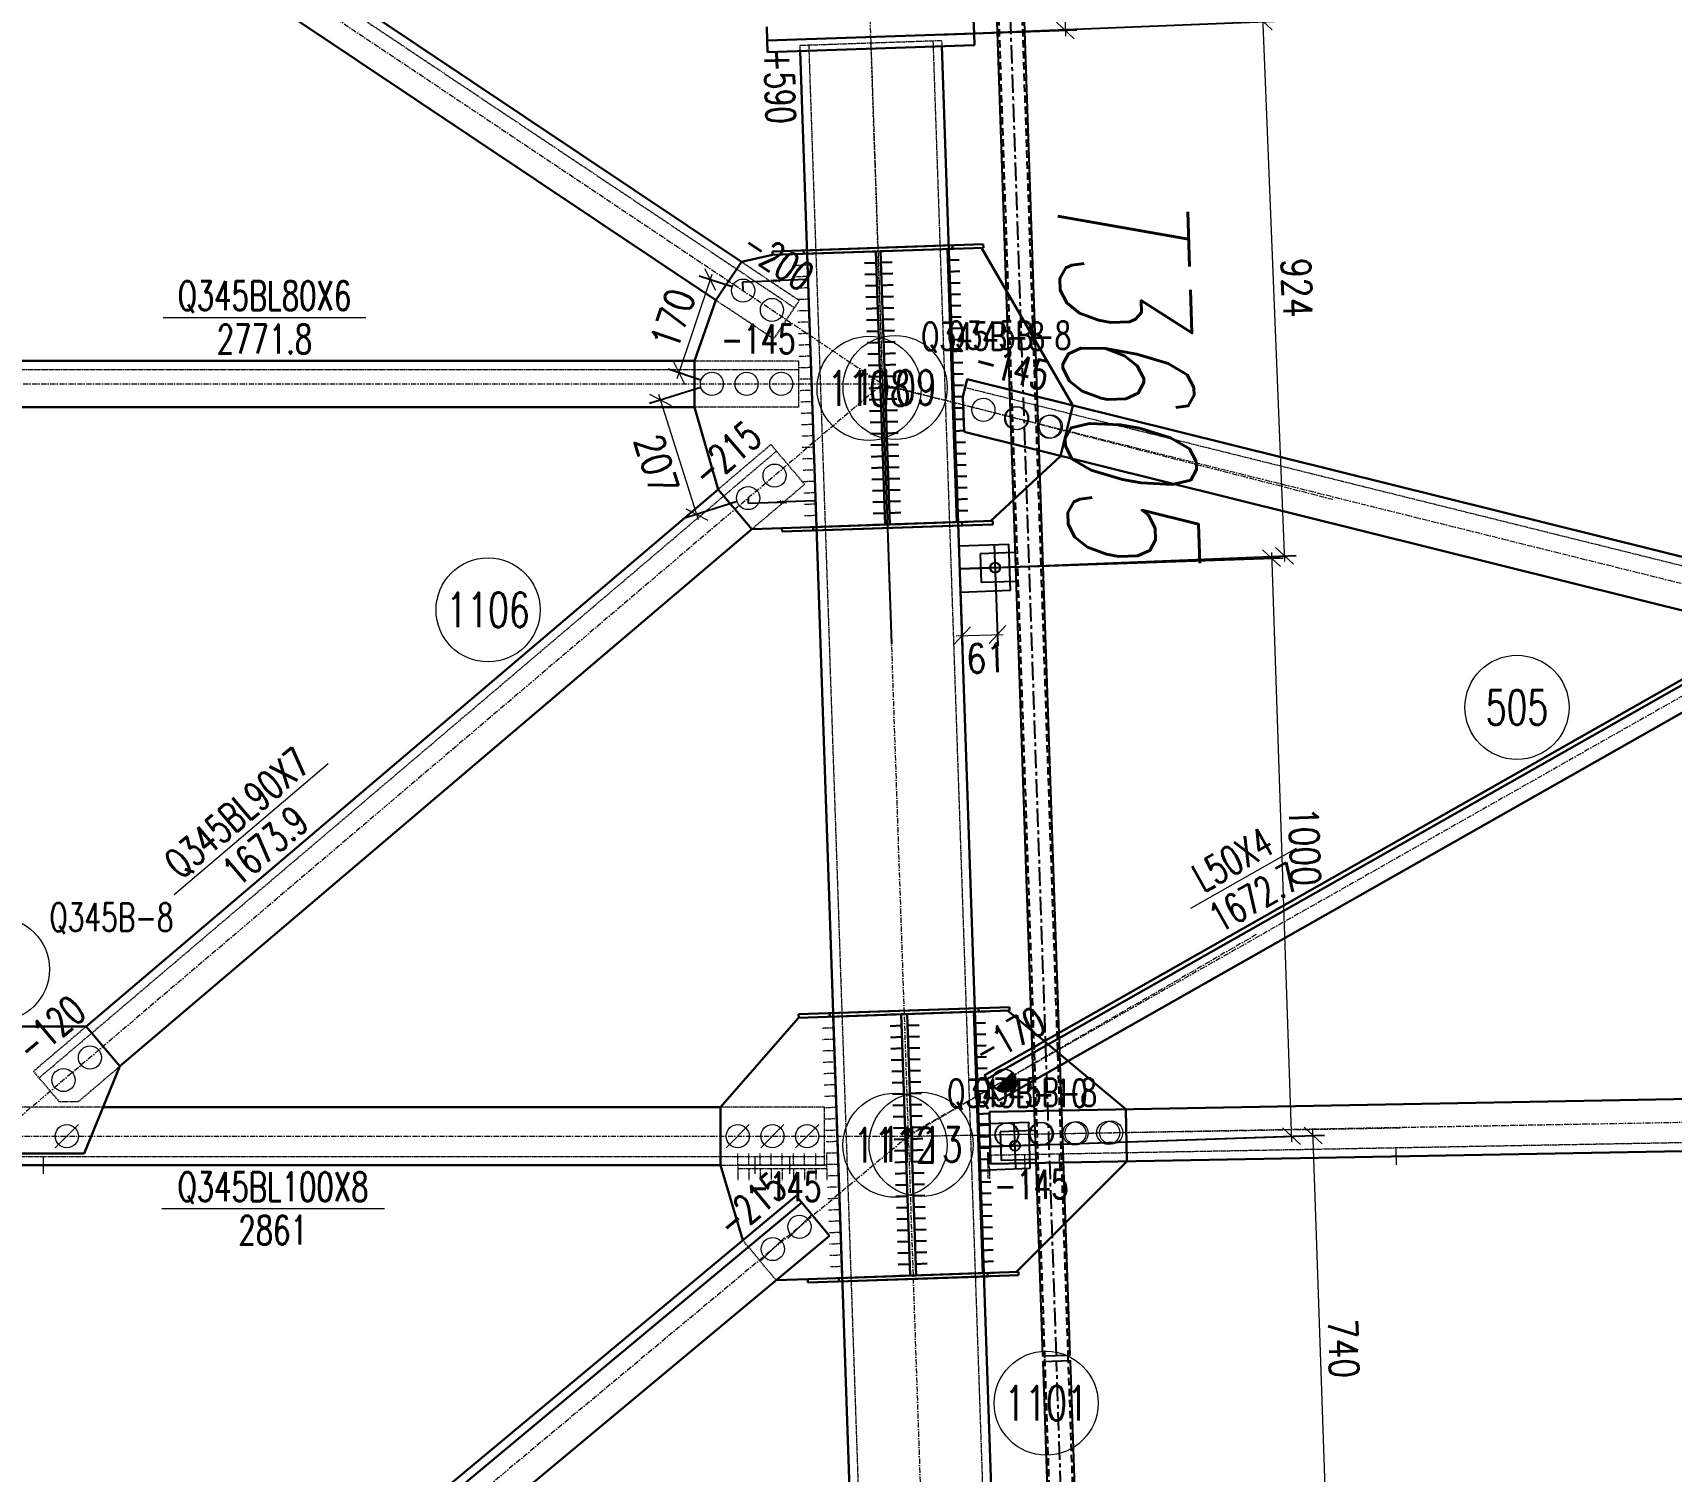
# Model space of a CAD drawing. Extents: x 4047 to 43290, y -150151 to -101862.
# Drawn here: x 15490 to 18324, y -132520 to -130033 of the extents above; entities that cross this region are included whole.
import ezdxf
from ezdxf.enums import TextEntityAlignment as Align

# ---------------------------------------------------------------- set-up
doc = ezdxf.new("R2010")
doc.units = 0
doc.header["$MEASUREMENT"] = 0
for name, pattern in [('CENTER', [50.8, 31.75, -6.35, 6.35, -6.35]), ('Dash', [2.75, 2, -0.75]), ('DashDot', [15.6, 9, -3, 0.6, -3]), ('DASHED', [19.05, 12.7, -6.35])]:
    doc.linetypes.add(name, pattern=pattern)
doc.layers.get('0').update_dxf_attribs({"linetype": 'CONTINUOUS', "lineweight": 25})
doc.layers.get('Defpoints').update_dxf_attribs({"linetype": 'CONTINUOUS'})
doc.styles.add('DimFont', font='simplex.shx', dxfattribs={"width": 0.8, "bigfont": 'gbhzfs.shx'})
doc.styles.add('HZ', font='txt.shx', dxfattribs={"width": 0.7, "oblique": 12, "bigfont": 'hztxt.shx'})
doc.styles.get("Standard").update_dxf_attribs({"font": 'simplex.shx', "width": 0.7, "height": 3, "bigfont": 'gbhzfs.shx'})
doc.dimstyles.new('DHDxfDimStyleOpen30', dxfattribs={"dimtxt": 2.5, "dimasz": 2.5, "dimexe": 1.25, "dimexo": 0.625, "dimtad": 2, "dimtxsty": 'DimFont', "dimblk": 'OPEN30', "dimblk1": 'OPEN30', "dimblk2": 'OPEN30', "dimcen": 2.5, "dimadec": 0, "dimazin": 0, "dimtfac": 1, "dimtmove": 0, "dimatfit": 3, "dimldrblk": 'OPEN30', "dimfxl": 0, "dimarcsym": 0})
doc.dimstyles.new('ISO-25$0', dxfattribs={"dimtxt": 2, "dimasz": 1.5, "dimexe": 1.25, "dimexo": 0.625, "dimtad": 1, "dimdsep": 46, "dimtxsty": 'Standard', "dimcen": 2.5, "dimclrd": 150, "dimclre": 2, "dimclrt": 6, "dimadec": 0, "dimazin": 0, "dimtfac": 1, "dimtmove": 0, "dimatfit": 0, "dimfxl": 0, "dimarcsym": 0})

# ---------------------------------------------------------------- blocks, each defined once
blk = doc.blocks.new('M16X40S')
at = {"color": 3, "linetype": 'Continuous', "lineweight": 13}
blk.add_line((-0.707, -0.707), (0.707, 0.707), dxfattribs=at)
blk.add_circle((0, 0), 1, dxfattribs=at)
for radius in [0.9, 0.8, 0.7, 0.6, 0.5, 0.4, 0.3, 0.2, 0.1]:
    blk.add_arc((0, 0), radius, 225, 45, dxfattribs=at)
blk = doc.blocks.new('M20X45S')
at = {"color": 3, "linetype": 'Continuous', "lineweight": 13}
blk.add_circle((0, 0), 1, dxfattribs=at)
blk = doc.blocks.new('M20X55S')
at = {"color": 3, "linetype": 'Continuous', "lineweight": 13}
blk.add_line((-1, -1), (1, 1), dxfattribs=at)
blk.add_circle((0, 0), 1, dxfattribs=at)
blk = doc.blocks.new('T3605 [365-1875-1000-365]')
at = {"color": 1, "linetype": 'DASHED'}
for p, q in [((0, 0), (0, -3615)), ((41, -3615), (41, 0))]:
    blk.add_line(p, q, dxfattribs=at)
at = {"color": 1, "linetype": 'CENTER'}
for p, q in [((20.5, -3610), (20.5, -5)), ((20.5, -370), (-38.5, -370)), ((20.5, -2245), (-38.5, -2245)), ((20.5, -3245), (-38.5, -3245))]:
    blk.add_line(p, q, dxfattribs=at)
at = {"color": 1}
for p, q in [((-3.5, -345), (-63.5, -345)), ((-63.5, -345), (-63.5, -395)), ((-3.5, -395), (-63.5, -395)), ((-3.5, -2220), (-63.5, -2220)), ((-63.5, -2220), (-63.5, -2270)), ((-3.5, -2270), (-63.5, -2270)), ((-3.5, -3220), (-63.5, -3220)), ((-63.5, -3220), (-63.5, -3270)), ((-3.5, -3270), (-63.5, -3270))]:
    blk.add_line(p, q, dxfattribs=at)
blk.add_lwpolyline([(44.5, -3610), (44.5, -5), (-3.5, -5), (-3.5, -3610)], close=True, dxfattribs=at)
for centre in [(-38.5, -370), (-38.5, -2245), (-38.5, -3245)]:
    blk.add_circle(centre, 8.75, dxfattribs=at)
at = {"color": 1, "style": 'HZ', "oblique": 12, "width": 0.7}
blk.add_text('T3605', height=225, rotation=270, dxfattribs=at).set_placement((90.3, -1587.1))
blk = doc.blocks.new('T3980 [365-1625-1625-365]')
at = {"color": 6, "linetype": 'DASHED'}
for p, q in [((0, 0), (0, -3990)), ((41, -3990), (41, 0))]:
    blk.add_line(p, q, dxfattribs=at)
at = {"color": 1, "linetype": 'CENTER'}
blk.add_line((20.5, -3985), (20.5, -5), dxfattribs=at)
at = {"color": 6}
for p, q in [((-3.5, -345), (-63.5, -345)), ((-63.5, -345), (-63.5, -395)), ((-3.5, -395), (-63.5, -395)), ((-3.5, -1970), (-63.5, -1970)), ((-63.5, -1970), (-63.5, -2020)), ((-3.5, -2020), (-63.5, -2020)), ((-3.5, -3595), (-63.5, -3595)), ((-63.5, -3595), (-63.5, -3645)), ((-3.5, -3645), (-63.5, -3645))]:
    blk.add_line(p, q, dxfattribs=at)
at = {"color": 6, "linetype": 'CENTER'}
for p, q in [((20.5, -370), (-38.5, -370)), ((20.5, -1995), (-38.5, -1995)), ((20.5, -3620), (-38.5, -3620))]:
    blk.add_line(p, q, dxfattribs=at)
at = {"color": 6}
blk.add_lwpolyline([(44.5, -3985), (44.5, -5), (-3.5, -5), (-3.5, -3985)], close=True, dxfattribs=at)
for centre in [(-38.5, -370), (-38.5, -1995), (-38.5, -3620)]:
    blk.add_circle(centre, 8.75, dxfattribs=at)
at = {"color": 6, "style": 'HZ', "oblique": 12, "width": 0.7}
blk.add_text('T3980', height=225, rotation=270, dxfattribs=at).set_placement((90.3, -1587.1))
blk = doc.blocks.new('_OBLIQUE')
at = {"color": 0, "linetype": 'ByBlock', "lineweight": -2}
blk.add_line((-0.5, -0.5), (0.5, 0.5), dxfattribs=at)
blk = doc.blocks.new('*D116')
at = {"color": 0, "linetype": 'Continuous', "lineweight": -2}
for p, q in [((17023.8, -129086.2), (17263.7, -129078)), ((17056.4, -130036.3), (17296.2, -130028.1))]:
    blk.add_line(p, q, dxfattribs=at)
at = {"color": 0, "linetype": 'Continuous', "lineweight": 0}
blk.add_line((17243.3, -129068.7), (17276.6, -130038.8), dxfattribs=at)
at = {"layer": 'Defpoints', "color": 0, "linetype": 'Continuous'}
for p in [(17003.8, -129086.9), (17036.4, -130037), (17276.3, -130028.8)]:
    blk.add_point(p, dxfattribs=at)
at = {"color": 0, "linetype": 'Continuous', "lineweight": 0, "xscale": 30, "yscale": 30, "zscale": 30}
for p, rotation in [((17243.7, -129078.7), 91.96410551816655), ((17276.3, -130028.8), 271.9641055181665)]:
    blk.add_blockref('_OBLIQUE', p, dxfattribs=dict(at, rotation=rotation))
at = {"color": 6, "linetype": 'Continuous', "insert": (17299.9, -129552.4), "char_height": 50, "attachment_point": 5, "rotation": 271.9641, "style": 'DimFont'}
blk.add_mtext('951', dxfattribs=at)
blk = doc.blocks.new('_OPEN30')
at = {"color": 0, "linetype": 'ByBlock', "lineweight": -2}
for p, q in [((-1, 0.268), (0, 0)), ((0, 0), (-1, -0.268)), ((0, 0), (-1, 0))]:
    blk.add_line(p, q, dxfattribs=at)
blk = doc.blocks.new('*D121')
at = {"color": 0, "linetype": 'Continuous', "lineweight": -2}
for p, q in [((17094.2, -130979.9), (17098.2, -131095.6)), ((17155.7, -130977.8), (17159.7, -131093.5))]:
    blk.add_line(p, q, dxfattribs=at)
at = {"color": 0, "linetype": 'Continuous', "lineweight": 0}
blk.add_line((17087.5, -131075.9), (17169, -131073.1), dxfattribs=at)
at = {"layer": 'Defpoints', "color": 0, "linetype": 'Continuous'}
for p in [(17093.6, -130959.9), (17155, -130957.8), (17159, -131073.5)]:
    blk.add_point(p, dxfattribs=at)
at = {"color": 0, "linetype": 'Continuous', "lineweight": 0, "xscale": 30, "yscale": 30, "zscale": 30}
for p, rotation in [((17097.5, -131075.6), 181.9641055181768), ((17159, -131073.5), 1.964105518176773)]:
    blk.add_blockref('_OBLIQUE', p, dxfattribs=dict(at, rotation=rotation))
at = {"color": 6, "linetype": 'Continuous', "insert": (17139.4, -131114.2), "char_height": 50, "attachment_point": 5, "rotation": 1.9641, "style": 'DimFont'}
blk.add_mtext('61', dxfattribs=at)
blk = doc.blocks.new('*D123')
at = {"color": 0, "linetype": 'Continuous', "lineweight": -2}
for p, q in [((17076.4, -130035.5), (17638.3, -130012.9)), ((17113.5, -130959.1), (17675.5, -130936.5))]:
    blk.add_line(p, q, dxfattribs=at)
at = {"color": 0, "linetype": 'Continuous', "lineweight": 0}
blk.add_line((17655.9, -130947.3), (17618, -130003.7), dxfattribs=at)
at = {"layer": 'Defpoints', "color": 0, "linetype": 'Continuous'}
for p in [(17618.4, -130013.7), (17056.4, -130036.3), (17093.6, -130959.9)]:
    blk.add_point(p, dxfattribs=at)
at = {"color": 0, "linetype": 'Continuous', "lineweight": 0, "xscale": 30, "yscale": 30, "zscale": 30}
for p, rotation in [((17618.4, -130013.7), 92.30504068520368), ((17655.5, -130937.3), 272.3050406852037)]:
    blk.add_blockref('_OBLIQUE', p, dxfattribs=dict(at, rotation=rotation))
at = {"color": 6, "linetype": 'Continuous', "insert": (17676.9, -130473.9), "char_height": 50, "attachment_point": 5, "rotation": 272.305, "style": 'DimFont'}
blk.add_mtext('924', dxfattribs=at)
blk = doc.blocks.new('*D169')
at = {"color": 2, "linetype": 'Continuous', "lineweight": -2}
for p, q in [((16718.9, -130478.8), (16718.4, -130463.3)), ((16831.8, -130474.9), (16831.3, -130459.4))]:
    blk.add_line(p, q, dxfattribs=at)
at = {"color": 150, "linetype": 'Continuous', "lineweight": -2}
for p, q in [((16718.6, -130463.4), (16768.2, -130461.7)), ((16831.1, -130459.6), (16781.5, -130461.3))]:
    blk.add_line(p, q, dxfattribs=at)
at = {"color": 150, "linetype": 'Continuous'}
for points in [[(16718.6, -130463.4), (16718.6, -130463.5), (16718.4, -130463.5)], [(16831.1, -130459.6), (16831.1, -130459.6), (16831.3, -130459.6)]]:
    blk.add_solid(points, dxfattribs=at)
at = {"layer": 'Defpoints', "color": 0, "linetype": 'Continuous'}
for p in [(16831.3, -130459.6), (16831.8, -130474.9), (16718.9, -130478.8)]:
    blk.add_point(p, dxfattribs=at)
at = {"color": 6, "linetype": 'Continuous', "insert": (16774.8, -130461.5), "char_height": 3, "attachment_point": 5}
blk.add_mtext('\\A1;112.9146', dxfattribs=at)
blk = doc.blocks.new('*D170')
at = {"color": 2, "linetype": 'Continuous', "lineweight": -2}
for p, q in [((16727.6, -130837.5), (16727.9, -130846.6)), ((16844.1, -130833.6), (16844.4, -130842.6))]:
    blk.add_line(p, q, dxfattribs=at)
at = {"color": 150, "linetype": 'Continuous', "lineweight": -2}
for p, q in [((16844.2, -130842.4), (16793, -130844.2)), ((16728.1, -130846.4), (16779.3, -130844.6))]:
    blk.add_line(p, q, dxfattribs=at)
at = {"color": 150, "linetype": 'Continuous'}
for points in [[(16844.2, -130842.4), (16844.2, -130842.4), (16844.4, -130842.4)], [(16728.1, -130846.4), (16728.1, -130846.4), (16727.9, -130846.4)]]:
    blk.add_solid(points, dxfattribs=at)
at = {"layer": 'Defpoints', "color": 0, "linetype": 'Continuous'}
for p in [(16727.6, -130837.5), (16844.1, -130833.5), (16844.4, -130842.4)]:
    blk.add_point(p, dxfattribs=at)
at = {"color": 6, "linetype": 'Continuous', "insert": (16786.2, -130844.4), "char_height": 3, "attachment_point": 5}
blk.add_mtext('\\A1;116.5232', dxfattribs=at)
blk = doc.blocks.new('*D171')
at = {"color": 0, "linetype": 'Continuous', "lineweight": 0}
blk.add_line((16605, -130630.5), (16665.3, -130450.3), dxfattribs=at)
at = {"color": 0, "linetype": 'Continuous', "lineweight": -2}
for p, q in [((16700, -130472.5), (16643.1, -130453.5)), ((16646, -130633.7), (16589.2, -130614.6))]:
    blk.add_line(p, q, dxfattribs=at)
at = {"layer": 'Defpoints', "color": 0, "linetype": 'Continuous'}
for p in [(16662.1, -130459.8), (16718.9, -130478.8), (16665, -130640)]:
    blk.add_point(p, dxfattribs=at)
at = {"color": 0, "linetype": 'Continuous', "lineweight": 0, "xscale": 30, "yscale": 30, "zscale": 30}
for p, rotation in [((16662.1, -130459.8), 71.50378421255833), ((16608.2, -130621), 251.5037842125583)]:
    blk.add_blockref('_OBLIQUE', p, dxfattribs=dict(at, rotation=rotation))
at = {"color": 6, "linetype": 'Continuous', "insert": (16597.2, -130527.7), "char_height": 50, "attachment_point": 5, "rotation": 71.5038, "style": 'DimFont'}
blk.add_mtext('170', dxfattribs=at)
blk = doc.blocks.new('*D172')
at = {"color": 0, "linetype": 'Continuous', "lineweight": -2}
for p, q in [((16646, -130646), (16557.2, -130674.2)), ((16708.6, -130843.6), (16619.8, -130871.7))]:
    blk.add_line(p, q, dxfattribs=at)
at = {"color": 0, "linetype": 'Continuous', "lineweight": 0}
blk.add_line((16641.9, -130875.2), (16573.2, -130658.6), dxfattribs=at)
at = {"layer": 'Defpoints', "color": 0, "linetype": 'Continuous'}
for p in [(16665, -130640), (16576.3, -130668.1), (16727.6, -130837.5)]:
    blk.add_point(p, dxfattribs=at)
at = {"color": 0, "linetype": 'Continuous', "lineweight": 0, "xscale": 30, "yscale": 30, "zscale": 30}
for p, rotation in [((16576.3, -130668.1), 107.5855727093132), ((16638.9, -130865.7), 287.5855727093132)]:
    blk.add_blockref('_OBLIQUE', p, dxfattribs=dict(at, rotation=rotation))
at = {"color": 6, "linetype": 'Continuous', "insert": (16569.4, -130779), "char_height": 50, "attachment_point": 5, "rotation": 287.5856, "style": 'DimFont'}
blk.add_mtext('207', dxfattribs=at)
blk = doc.blocks.new('*D226')
at = {"color": 0, "linetype": 'Continuous', "lineweight": -2}
for p, q in [((17113.5, -130959.2), (17653, -130940.7)), ((17147.8, -131958.6), (17687.3, -131940.1))]:
    blk.add_line(p, q, dxfattribs=at)
at = {"color": 0, "linetype": 'Continuous', "lineweight": 0}
blk.add_line((17632.7, -130931.4), (17667.6, -131950.8), dxfattribs=at)
at = {"layer": 'Defpoints', "color": 0, "linetype": 'Continuous'}
for p in [(17093.6, -130959.9), (17667.3, -131940.8), (17127.8, -131959.3)]:
    blk.add_point(p, dxfattribs=at)
at = {"color": 0, "linetype": 'Continuous', "lineweight": 0, "xscale": 30, "yscale": 30, "zscale": 30}
for p, rotation in [((17633, -130941.4), 91.96410551818043), ((17667.3, -131940.8), 271.9641055181804)]:
    blk.add_blockref('_OBLIQUE', p, dxfattribs=dict(at, rotation=rotation))
at = {"color": 6, "linetype": 'Continuous', "insert": (17690.1, -131439.7), "char_height": 50, "attachment_point": 5, "rotation": 271.9641, "style": 'DimFont'}
blk.add_mtext('1000', dxfattribs=at)
blk = doc.blocks.new('*D230')
at = {"color": 0, "linetype": 'Continuous', "lineweight": -2}
for p, q in [((17147.9, -131958.6), (17724.7, -131938.8)), ((17173.3, -132698.2), (17750, -132678.4))]:
    blk.add_line(p, q, dxfattribs=at)
at = {"color": 0, "linetype": 'Continuous', "lineweight": 0}
blk.add_line((17730.4, -132689.1), (17704.3, -131929.5), dxfattribs=at)
at = {"layer": 'Defpoints', "color": 0, "linetype": 'Continuous'}
for p in [(17704.7, -131939.5), (17128, -131959.3), (17153.3, -132698.9)]:
    blk.add_point(p, dxfattribs=at)
at = {"color": 0, "linetype": 'Continuous', "lineweight": 0, "xscale": 30, "yscale": 30, "zscale": 30}
for p, rotation in [((17704.7, -131939.5), 91.9641055181807), ((17730, -132679.1), 271.9641055181807)]:
    blk.add_blockref('_OBLIQUE', p, dxfattribs=dict(at, rotation=rotation))
at = {"color": 6, "linetype": 'Continuous', "insert": (17757.3, -132307.9), "char_height": 50, "attachment_point": 5, "rotation": 271.9641, "style": 'DimFont'}
blk.add_mtext('740', dxfattribs=at)

msp = doc.modelspace()

# ---------------------------------------------------------------- linework, layer by layer
at = {"color": 2, "linetype": 'DashDot', "lineweight": 15}
for p, q in [((16696.16711, -122946.17005), (16960.01586, -130640.00207)), ((13966.87861, -128638.82499), (16960.01586, -130640.00207)), ((16939.79456, -130050.3487), (17203.64331, -137744.18072)), ((13898.25116, -130640.00207), (16960.01586, -130640.00207)), ((16960.05555, -130639.99872), (15429.1321, -131940.76644)), ((16955.01081, -130640.32231), (21835.71852, -131852.86566)), ((16959.51115, -130640.14176), (17739.38969, -130839.6774)), ((18629.75763, -131017.37542), (17000.70901, -131941.06001)), ((17606.38394, -131592.18866), (17004.96567, -131940.50039)), ((17000.67253, -131941.05082), (22065.67971, -131848.67139)), ((17004.62421, -131940.76675), (13760.99666, -134642.3559)), ((13853.64331, -131940.76718), (17004.6237, -131940.76718)), ((17004.1534, -131940.79047), (17859.02972, -131926.24833))]:
    msp.add_line(p, q, dxfattribs=at)
at = {"color": 1, "linetype": 'Dash', "lineweight": 20}
for p, q in [((14113.7837, -128706.9711), (16807.64857, -130508.05812)), ((16817.36653, -130054.54719), (17062.22259, -130046.15021)), ((17047.2314, -130046.66431), (17290.00202, -137125.85765)), ((17062.22259, -130046.15021), (17062.56532, -130056.14433)), ((16817.70926, -130064.54132), (16817.36653, -130054.54719)), ((16832.35771, -130054.03309), (17075.12833, -137133.22643)), ((16769.89031, -130417.0456), (16829.72751, -130414.99357)), ((16829.72751, -130414.99357), (16809.73926, -130415.67904)), ((17072.64783, -130406.66297), (17131.24933, -130404.65332)), ((16716.22819, -130428.89174), (16815.98565, -130495.58843)), ((16830.40248, -130434.6756), (16810.41423, -130435.36106)), ((16831.07744, -130454.35762), (16811.08919, -130455.04309)), ((16831.75241, -130474.03965), (16811.76416, -130474.72511)), ((16771.52119, -130562.09341), (16671.76373, -130495.39672)), ((16815.98565, -130495.58843), (16771.52119, -130562.09341)), ((16832.42738, -130493.72167), (16812.43913, -130494.40714)), ((16833.10234, -130513.4037), (16813.11409, -130514.08917)), ((16833.77731, -130533.08572), (16813.78906, -130533.77119)), ((16834.45228, -130552.76775), (16814.46403, -130553.45322)), ((16835.12724, -130572.44977), (16815.13899, -130573.13524)), ((14043.25116, -130615.00207), (16815.01586, -130615.00207)), ((16635.01586, -130600.00207), (16815.01586, -130600.00207)), ((16815.01586, -130600.00207), (16815.01586, -130680.00207)), ((16835.80221, -130592.1318), (16815.81396, -130592.81727)), ((16836.47717, -130611.81383), (16816.48892, -130612.49929)), ((16837.15214, -130631.49585), (16817.16389, -130632.18132)), ((16837.82711, -130651.17788), (16817.83886, -130651.86334)), ((16838.50207, -130670.8599), (16818.51382, -130671.54537)), ((17102.9663, -130646.16783), (21590.62209, -131761.06294)), ((16815.01586, -130680.00207), (16635.01586, -130680.00207)), ((16839.17704, -130690.54193), (16819.18879, -130691.2274)), ((16839.85201, -130710.22395), (16819.86376, -130710.90942)), ((16840.52697, -130729.90598), (16820.53872, -130730.59145)), ((16776.78627, -130756.34904), (15501.15505, -131840.20462)), ((16767.07376, -130744.91806), (16675.62525, -130822.6184)), ((16825.3488, -130813.50392), (16767.07376, -130744.91806)), ((16841.20194, -130749.588), (16821.21369, -130750.27347)), ((16841.87691, -130769.27003), (16821.88866, -130769.9555)), ((16733.90065, -130891.20395), (16825.3488, -130813.50392)), ((16842.55187, -130788.95206), (16822.56362, -130789.63752)), ((16843.22684, -130808.63408), (16823.23859, -130809.31955)), ((16843.9018, -130828.31611), (16823.91355, -130829.00157)), ((16844.57677, -130847.99813), (16824.58852, -130848.6836)), ((16845.25174, -130867.68016), (16825.26349, -130868.36563)), ((16845.9267, -130887.36218), (16786.0895, -130889.41421)), ((16845.9267, -130887.36218), (16825.93845, -130888.04765)), ((17147.44852, -130877.02193), (17088.84703, -130879.03159)), ((16815.12303, -131736.03225), (16874.96024, -131733.98022)), ((16874.96024, -131733.98022), (16854.97199, -131734.66569)), ((17117.87953, -131725.64965), (17176.48043, -131723.64002)), ((15582.88929, -131751.0748), (15491.44254, -131828.77364)), ((16875.63393, -131753.62519), (16855.64568, -131754.31066)), ((16876.30763, -131773.27017), (16856.31938, -131773.95563)), ((16876.98132, -131792.91514), (16856.99307, -131793.60061)), ((15491.44254, -131828.77364), (15535.47257, -131880.59407)), ((15569.5313, -131880.52453), (15641.16399, -131819.66095)), ((16877.65502, -131812.56012), (16857.66677, -131813.24558)), ((16878.32871, -131832.20509), (16858.34046, -131832.89056)), ((16879.00241, -131851.85006), (16859.01416, -131852.53553)), ((15611.97423, -131890.76718), (15246.29278, -131890.76718)), ((15535.47257, -131880.59407), (15569.5313, -131880.52453)), ((16859.6237, -131890.76718), (16679.6237, -131890.76718)), ((16859.6237, -131990.76718), (16859.6237, -131890.76718)), ((16879.67611, -131871.49504), (16859.68786, -131872.18051)), ((16880.3498, -131891.14001), (16860.36155, -131891.82548)), ((17146.28667, -131973.40082), (22036.32295, -131884.21264)), ((16881.0235, -131910.78499), (16861.03525, -131911.47046)), ((16881.69719, -131930.42996), (16861.70894, -131931.11543)), ((13998.64331, -131975.76718), (16859.6237, -131975.76718)), ((16709.6237, -131990.76718), (16709.6237, -131970.77894)), ((16728.90785, -131990.76718), (16728.90785, -131970.77894)), ((16748.19199, -131990.76718), (16748.19199, -131970.77894)), ((16767.47614, -131990.76718), (16767.47614, -131970.77894)), ((16786.76028, -131990.76718), (16786.76028, -131970.77894)), ((16806.04443, -131990.76718), (16806.04443, -131970.77894)), ((16825.32857, -131990.76718), (16825.32857, -131970.77894)), ((16844.61272, -131990.76718), (16844.61272, -131970.77894)), ((16882.37089, -131950.07494), (16862.38264, -131950.7604)), ((16883.04458, -131969.71991), (16863.05633, -131970.40538)), ((16863.89686, -131990.76718), (16863.89686, -131970.77894)), ((17142.2365, -131988.22054), (17142.04536, -131968.23322)), ((17144.74544, -131988.41029), (17144.55429, -131968.42297)), ((16679.6237, -131990.76718), (16859.6237, -131990.76718)), ((16709.6237, -131990.76718), (16709.6237, -131996.76365)), ((16863.89686, -131990.76718), (16709.6237, -131990.76718)), ((16709.6237, -131996.76365), (16709.6237, -132016.75188)), ((16709.6237, -131996.76365), (16863.89686, -131996.76365)), ((16728.90785, -131996.76365), (16728.90785, -132016.75188)), ((16748.19199, -131996.76365), (16748.19199, -132016.75188)), ((16767.47614, -131996.76365), (16767.47614, -132016.75188)), ((16786.76028, -131996.76365), (16786.76028, -132016.75188)), ((16806.04443, -131996.76365), (16806.04443, -132016.75188)), ((16825.32857, -131996.76365), (16825.32857, -132016.75188)), ((16844.61272, -131996.76365), (16844.61272, -132016.75188)), ((16883.71828, -131989.36489), (16863.73003, -131990.05035)), ((16863.89686, -131996.76365), (16863.89686, -131990.76718)), ((16863.89686, -131996.76365), (16863.89686, -132016.75188)), ((17142.2365, -131988.22054), (17142.29384, -131994.21673)), ((17144.74544, -131988.41029), (17142.2365, -131988.22054)), ((17142.29384, -131994.21673), (17142.48499, -132014.20405)), ((17142.29384, -131994.21673), (17144.80278, -131994.40648)), ((17144.80278, -131994.40648), (17144.74544, -131988.41029)), ((17144.80278, -131994.40648), (17144.99392, -132014.3938)), ((16884.39198, -132009.00986), (16864.40373, -132009.69533)), ((16885.06567, -132028.65483), (16865.07742, -132029.3403)), ((16885.73937, -132048.29981), (16865.75112, -132048.98528)), ((16886.41306, -132067.94478), (16866.42481, -132068.63025)), ((16887.08676, -132087.58976), (16867.09851, -132088.27523)), ((16887.76045, -132107.23473), (16867.7722, -132107.9202)), ((16776.0129, -132189.73926), (16718.41435, -132120.58432)), ((16888.43415, -132126.87971), (16868.4459, -132127.56517)), ((16889.10785, -132146.52468), (16869.1196, -132147.21015)), ((16889.78154, -132166.16965), (16869.79329, -132166.85512)), ((17191.97543, -132175.47443), (17133.37453, -132177.48407)), ((16890.45524, -132185.81463), (16830.61803, -132187.86666)), ((16890.45524, -132185.81463), (16870.46699, -132186.5001))]:
    msp.add_line(p, q, dxfattribs=at)
at = {"color": 7, "linetype": 'Continuous', "lineweight": 30}
for p, q in [((16948.30188, -130410.92723), (16928.31364, -130411.6127)), ((16956.29717, -130410.65305), (16976.28541, -130409.96758)), ((17072.64783, -130406.66297), (17092.18167, -130405.99309)), ((16948.97684, -130430.60926), (16928.98861, -130431.29473)), ((16956.97214, -130430.33507), (16976.96037, -130429.64961)), ((17073.3228, -130426.345), (17092.85663, -130425.67511)), ((17073.99777, -130446.02702), (17093.5316, -130445.35714)), ((16949.65181, -130450.29129), (16929.66357, -130450.97675)), ((16950.32677, -130469.97331), (16930.33854, -130470.65878)), ((16957.6471, -130450.0171), (16977.63534, -130449.33163)), ((16958.32207, -130469.69912), (16978.3103, -130469.01366)), ((17074.67273, -130465.70905), (17094.20657, -130465.03916)), ((16951.00174, -130489.65534), (16931.0135, -130490.3408)), ((16958.99704, -130489.38115), (16978.98527, -130488.69568)), ((17075.3477, -130485.39107), (17094.88153, -130484.72119)), ((16951.67671, -130509.33736), (16931.68847, -130510.02283)), ((16952.35167, -130529.01939), (16932.36344, -130529.70486)), ((16959.672, -130509.06318), (16979.66024, -130508.37771)), ((16960.34697, -130528.7452), (16980.3352, -130528.05973)), ((17076.02267, -130505.0731), (17095.5565, -130504.40322)), ((17076.69763, -130524.75512), (17096.23146, -130524.08524)), ((16953.02664, -130548.70141), (16933.0384, -130549.38688)), ((16961.02193, -130548.42723), (16981.01017, -130547.74176)), ((17077.3726, -130544.43715), (17096.90643, -130543.76727)), ((16953.70161, -130568.38344), (16933.71337, -130569.06891)), ((16954.37657, -130588.06547), (16934.38834, -130588.75093)), ((16961.6969, -130568.10925), (16981.68514, -130567.42379)), ((16962.37187, -130587.79128), (16982.3601, -130587.10581)), ((17078.04757, -130564.11918), (17097.5814, -130563.44929)), ((17078.72253, -130583.8012), (17098.25636, -130583.13132)), ((16955.05154, -130607.74749), (16935.0633, -130608.43296)), ((16963.04683, -130607.4733), (16983.03507, -130606.78784)), ((17079.3975, -130603.48323), (17098.93133, -130602.81334)), ((16955.72651, -130627.42952), (16935.73827, -130628.11498)), ((16963.7218, -130627.15533), (16983.71004, -130626.46986)), ((17080.07246, -130623.16525), (17099.6063, -130622.49537)), ((17080.74743, -130642.84728), (17100.28126, -130642.17739)), ((16956.40147, -130647.11154), (16936.41324, -130647.79701)), ((16957.07644, -130666.79357), (16937.0882, -130667.47903)), ((16964.39677, -130646.83735), (16984.385, -130646.15189)), ((16965.07173, -130666.51938), (16985.05997, -130665.83391)), ((17081.4224, -130662.5293), (17100.95623, -130661.85942)), ((16957.7514, -130686.47559), (16937.76317, -130687.16106)), ((16965.7467, -130686.20141), (16985.73493, -130685.51594)), ((17082.09736, -130682.21133), (17101.6312, -130681.54145)), ((17082.77233, -130701.89336), (17102.30616, -130701.22347)), ((16958.42637, -130706.15762), (16938.43813, -130706.84309)), ((16959.10134, -130725.83964), (16939.1131, -130726.52511)), ((16966.42167, -130705.88343), (16986.4099, -130705.19796)), ((16967.09663, -130725.56546), (16987.08487, -130724.87999)), ((17083.4473, -130721.57538), (17102.98113, -130720.9055)), ((16959.7763, -130745.52167), (16939.78807, -130746.20714)), ((16967.7716, -130745.24748), (16987.75983, -130744.56202)), ((17084.12226, -130741.25741), (17103.65609, -130740.58752)), ((16960.45127, -130765.2037), (16940.46303, -130765.88916)), ((16961.12624, -130784.88572), (16941.138, -130785.57119)), ((16968.44656, -130764.92951), (16988.4348, -130764.24404)), ((16969.12153, -130784.61153), (16989.10977, -130783.92607)), ((17084.79723, -130760.93943), (17104.33106, -130760.26955)), ((17085.4722, -130780.62146), (17105.00603, -130779.95157)), ((16961.8012, -130804.56775), (16941.81297, -130805.25321)), ((16969.7965, -130804.29356), (16989.78473, -130803.60809)), ((17086.14716, -130800.30348), (17105.68099, -130799.6336)), ((16962.47617, -130824.24977), (16942.48793, -130824.93524)), ((16963.15114, -130843.9318), (16943.1629, -130844.61726)), ((16970.47146, -130823.97558), (16990.4597, -130823.29012)), ((16971.14643, -130843.65761), (16991.13467, -130842.97214)), ((17086.82213, -130819.98551), (17106.35596, -130819.31562)), ((17087.49709, -130839.66753), (17107.03093, -130838.99765)), ((16963.8261, -130863.61382), (16943.83787, -130864.29929)), ((16971.8214, -130863.33964), (16991.80963, -130862.65417)), ((17088.17206, -130859.34956), (17107.70589, -130858.67968)), ((16964.50107, -130883.29585), (16944.51283, -130883.98132)), ((16972.49636, -130883.02166), (16992.4846, -130882.33619)), ((17088.84703, -130879.03159), (17108.38086, -130878.3617)), ((18595.27585, -131017.38429), (17140.20614, -131842.42134)), ((16992.53519, -131729.94816), (16972.54695, -131730.63362)), ((16993.20888, -131749.59313), (16973.22065, -131750.2786)), ((17002.52931, -131729.60542), (17022.51754, -131728.91996)), ((17003.203, -131749.2504), (17023.19124, -131748.56493)), ((17117.87953, -131725.64965), (17137.41316, -131724.97978)), ((17118.55322, -131745.29463), (17138.08686, -131744.62475)), ((16993.88258, -131769.2381), (16973.89434, -131769.92357)), ((17003.8767, -131768.89537), (17023.86493, -131768.2099)), ((17119.22692, -131764.9396), (17138.76055, -131764.26973)), ((16994.55628, -131788.88308), (16974.56804, -131789.56855)), ((17004.55039, -131788.54035), (17024.53863, -131787.85488)), ((17005.22409, -131808.18532), (17025.21232, -131807.49985)), ((17119.90061, -131784.58458), (17139.43425, -131783.9147)), ((17120.57431, -131804.22955), (17140.10794, -131803.55967)), ((16995.22997, -131808.52805), (16975.24173, -131809.21352)), ((16995.90367, -131828.17303), (16975.91543, -131828.8585)), ((17005.89778, -131827.83029), (17025.88602, -131827.14483)), ((17121.24801, -131823.87453), (17140.78164, -131823.20465)), ((16996.57736, -131847.818), (16976.58913, -131848.50347)), ((17006.57148, -131847.47527), (17026.55972, -131846.7898)), ((17121.9217, -131843.5195), (17141.45534, -131842.84962)), ((17122.5954, -131863.16448), (17142.12903, -131862.4946)), ((16997.25106, -131867.46298), (16977.26282, -131868.14844)), ((16997.92475, -131887.10795), (16977.93652, -131887.79342)), ((17007.24518, -131867.12024), (17027.23341, -131866.43478)), ((17007.91887, -131886.76522), (17027.90711, -131886.07975)), ((17123.26909, -131882.80945), (17142.80273, -131882.13957)), ((16998.59845, -131906.75293), (16978.61021, -131907.43839)), ((17008.59257, -131906.41019), (17028.5808, -131905.72472)), ((17123.94279, -131902.45442), (17143.47642, -131901.78455)), ((16999.27215, -131926.3979), (16979.28391, -131927.08337)), ((16999.94584, -131946.04287), (16979.95761, -131946.72834)), ((17009.26626, -131926.05517), (17029.2545, -131925.3697)), ((17009.93996, -131945.70014), (17029.9282, -131945.01467)), ((17124.61649, -131922.0994), (17144.15012, -131921.42952)), ((17125.29018, -131941.74437), (17144.82381, -131941.0745)), ((17000.61954, -131965.68785), (16980.6313, -131966.37332)), ((17010.61365, -131965.34512), (17030.60189, -131964.65965)), ((17125.96388, -131961.38935), (17145.49751, -131960.71947)), ((17001.29323, -131985.33282), (16981.305, -131986.01829)), ((17001.96693, -132004.9778), (16981.97869, -132005.66327)), ((17011.28735, -131984.99009), (17031.27559, -131984.30462)), ((17011.96105, -132004.63506), (17031.94928, -132003.9496)), ((17126.63757, -131981.03432), (17146.17121, -131980.36444)), ((17127.31127, -132000.6793), (17146.8449, -132000.00942)), ((17002.64062, -132024.62277), (16982.65239, -132025.30824)), ((17012.63474, -132024.28004), (17032.62298, -132023.59457)), ((17127.98496, -132020.32427), (17147.5186, -132019.65439)), ((16820.22121, -132055.31165), (13914.68451, -134475.30787)), ((17003.31432, -132044.26775), (16983.32608, -132044.95321)), ((17013.30844, -132043.92501), (17033.29667, -132043.23955)), ((17128.65866, -132039.96925), (17148.19229, -132039.29937)), ((17129.33236, -132059.61422), (17148.86599, -132058.94434)), ((17003.98802, -132063.91272), (16983.99978, -132064.59819)), ((17004.66171, -132083.5577), (16984.67348, -132084.24316)), ((17013.98213, -132063.56999), (17033.97037, -132062.88452)), ((17014.65583, -132083.21496), (17034.64407, -132082.52949)), ((17130.00605, -132079.25919), (17149.53968, -132078.58932)), ((17005.33541, -132103.20267), (16985.34717, -132103.88814)), ((17015.32953, -132102.85994), (17035.31776, -132102.17447)), ((17130.67975, -132098.90417), (17150.21338, -132098.23429)), ((17131.35344, -132118.54914), (17150.88708, -132117.87927)), ((17006.0091, -132122.84764), (16986.02087, -132123.53311)), ((17006.6828, -132142.49262), (16986.69456, -132143.17809)), ((17016.00322, -132122.50491), (17035.99146, -132121.81944)), ((17016.67692, -132142.14989), (17036.66515, -132141.46442)), ((17132.02714, -132138.19412), (17151.56077, -132137.52424)), ((17007.35649, -132162.13759), (16987.36826, -132162.82306)), ((17017.35061, -132161.79486), (17037.33885, -132161.10939)), ((17132.70083, -132157.83909), (17152.23447, -132157.16921)), ((17008.03019, -132181.78257), (16988.04195, -132182.46804)), ((17018.02431, -132181.43983), (17038.01254, -132180.75437)), ((17133.37453, -132177.48407), (17152.90816, -132176.81419))]:
    msp.add_line(p, q, dxfattribs=at)
at = {"color": 7, "linetype": 'Continuous', "lineweight": 13}
for p, q in [((15716.09429, -130525.00207), (16066.09429, -130525.00207)), ((16001.45203, -131297.02125), (15734.72881, -131523.64588)), ((17675.63003, -131443.41752), (17492.95217, -131546.99744)), ((15713.46357, -132065.76718), (16098.46357, -132065.76718))]:
    msp.add_line(p, q, dxfattribs=at)
at = {"color": 3, "linetype": 'Continuous'}
for p, q in [((16960.05555, -130639.99872), (16975.47858, -131089.73434)), ((17156.3991, -130998.11478), (17153.65723, -130918.16178)), ((17181.38441, -130997.25794), (17178.64254, -130917.30494)), ((17190.66662, -131997.18454), (17187.92475, -131917.23154)), ((17215.65193, -131996.3277), (17212.91006, -131916.37471))]:
    msp.add_line(p, q, dxfattribs=at)
at = {"color": 7, "linetype": 'Continuous', "lineweight": 30}
for points in [[(15501.1011, -129616.47177), (16716.22819, -130428.89174)], [(16671.76373, -130495.39672), (15429.13351, -129664.58847)], [(17118.34666, -130034.21964), (17117.5241, -130010.23374)], [(16759.73443, -130022.50361), (16760.55699, -130046.48951)], [(17118.34666, -130034.21964), (16760.55699, -130046.48951)], [(16760.55699, -130046.48951), (17118.34666, -130034.21964)], [(16760.55699, -130046.48951), (16761.24246, -130066.47776)], [(17119.03213, -130054.20789), (17118.34666, -130034.21964)], [(16761.24246, -130066.47776), (17119.03213, -130054.20789)], [(17059.62304, -137118.74934), (16817.70926, -130064.54132)], [(17062.56532, -130056.14433), (17304.4791, -137110.35236)], [(16716.22819, -130428.89174), (16769.76276, -130417.04997)], [(16769.68467, -130411.04912), (17080.92107, -130400.37573)], [(16769.89031, -130417.0456), (16769.68467, -130411.04912)], [(16769.76276, -130417.04997), (16769.89031, -130417.0456)], [(17081.12671, -130406.3722), (16769.89031, -130417.0456)], [(17134.26964, -130398.54621), (16823.52155, -130409.20287)], [(16823.52155, -130409.20287), (16823.72719, -130415.19934)], [(16823.72719, -130415.19934), (17134.47528, -130404.54269)], [(16829.72751, -130414.99357), (16845.9267, -130887.36218)], [(16956.29717, -130410.65305), (16948.30188, -130410.92723)], [(16948.30188, -130410.92723), (16964.50107, -130883.29585)], [(16972.49636, -130883.02166), (16956.29717, -130410.65305)], [(17088.84703, -130879.03159), (17072.64783, -130406.66297)], [(17080.92107, -130400.37573), (17081.12671, -130406.3722)], [(17131.24933, -130404.65332), (17289.19043, -130677.61274)], [(17134.47528, -130404.54269), (17134.26964, -130398.54621)], [(16671.76373, -130495.39672), (16716.22819, -130428.89174)], [(16635.01586, -130600.00207), (16671.76373, -130495.39672)], [(14223.25116, -130600.00207), (16635.01586, -130600.00207)], [(16635.01586, -130680.00207), (16635.01586, -130600.00207)], [(17098.86749, -130662.66631), (17106.58291, -130631.61035)], [(17106.58291, -130631.61035), (21400.13904, -131698.28413)], [(17101.38177, -130723.05404), (17098.86749, -130662.66631)], [(16635.01586, -130680.00207), (14223.25116, -130680.00207)], [(16675.62543, -130822.61903), (16635.01586, -130680.00207)], [(17289.19043, -130677.61274), (17267.98032, -130764.92017)], [(18489.80787, -131067.98902), (17101.38177, -130723.05404)], [(17267.98032, -130764.92017), (17147.44852, -130877.02193)], [(16675.62525, -130822.6184), (15582.88929, -131751.0748)], [(16733.8997, -130891.20399), (16675.62543, -130822.61903)], [(15641.16399, -131819.66095), (16733.90065, -130891.20395)], [(16786.0895, -130889.41421), (16733.8997, -130891.20399)], [(16786.0895, -130889.41421), (17097.32591, -130878.74081)], [(16786.29514, -130895.41069), (16786.0895, -130889.41421)], [(17097.53155, -130884.73729), (16786.29514, -130895.41069)], [(17150.67447, -130876.9113), (16839.92639, -130887.56796)], [(16839.92639, -130887.56796), (16840.13203, -130893.56443)], [(16840.13203, -130893.56443), (17150.88011, -130882.90778)], [(16964.50107, -130883.29585), (16972.49636, -130883.02166)], [(17097.32591, -130878.74081), (17097.53155, -130884.73729)], [(17150.88011, -130882.90778), (17150.67447, -130876.9113)], [(17093.55842, -130959.90336), (17160.01935, -130957.62418)], [(18591.32999, -131010.4251), (17136.26028, -131835.46216)], [(17160.92189, -131878.95704), (18615.9916, -131053.91999)], [(16814.91739, -131730.03577), (17126.1538, -131719.36237)], [(17179.50212, -131717.53287), (16868.76034, -131728.18931)], [(17126.1538, -131719.36237), (17126.35944, -131725.35885)], [(17179.70776, -131723.52935), (17179.50212, -131717.53287)], [(16679.6237, -131890.76718), (16814.99549, -131736.03662)], [(16815.12303, -131736.03225), (16814.91739, -131730.03577)], [(16814.99549, -131736.03662), (16815.12303, -131736.03225)], [(17126.35944, -131725.35885), (16815.12303, -131736.03225)], [(16868.76034, -131728.18931), (16868.96598, -131734.18578)], [(16868.96598, -131734.18578), (17179.70776, -131723.52935)], [(16874.96024, -131733.98022), (16890.45524, -132185.81463)], [(17002.52931, -131729.60542), (16992.53519, -131729.94816)], [(16992.53519, -131729.94816), (17008.03019, -132181.78257)], [(17018.02431, -132181.43983), (17002.52931, -131729.60542)], [(17133.37453, -132177.48407), (17117.87953, -131725.64965)], [(17176.48043, -131723.64002), (17380.9109, -131894.34673)], [(15582.89021, -131751.0748), (15275.37681, -131751.0748)], [(15641.16448, -131819.65976), (15582.89021, -131751.0748)], [(15579.13351, -131970.76718), (15641.16448, -131819.65976)], [(17136.26028, -131835.46216), (17160.92189, -131878.95704)], [(16679.6237, -131890.76718), (15611.97423, -131890.76718)], [(16679.6237, -131990.76718), (16679.6237, -131890.76718)], [(18671.44708, -131870.57132), (17144.91899, -131898.4133)], [(17144.91899, -131898.4133), (17146.5602, -131988.39833)], [(17146.5602, -131988.39833), (21525.72332, -131908.52784)], [(17380.9109, -131894.34673), (17382.51152, -131984.33192)], [(15279.13351, -131970.76718), (15579.13351, -131970.76718)], [(17127.83182, -131959.31585), (17189.29568, -131957.20804)], [(14178.64331, -131990.76718), (16679.6237, -131990.76718)], [(16718.41435, -132120.58432), (16679.6237, -131990.76718)], [(17382.51152, -131984.33192), (17191.97543, -132175.47443)], [(16810.62145, -132043.78582), (13905.08475, -134463.78205)], [(16868.22, -132112.94077), (16810.62145, -132043.78582)], [(13962.6833, -134532.93699), (16868.22, -132112.94077)], [(17195.20276, -132175.36376), (16884.46098, -132186.02019)], [(17195.4084, -132181.36023), (17195.20276, -132175.36376)], [(16830.61803, -132187.86666), (16776.0129, -132189.73926)], [(16830.61803, -132187.86666), (17141.85444, -132177.19326)], [(16830.82367, -132193.86313), (16830.61803, -132187.86666)], [(17142.06008, -132183.18974), (16830.82367, -132193.86313)], [(16884.46098, -132186.02019), (16884.66662, -132192.01667)], [(16884.66662, -132192.01667), (17195.4084, -132181.36023)], [(17008.03019, -132181.78257), (17018.02431, -132181.43983)], [(17141.85444, -132177.19326), (17142.06008, -132183.18974)]]:
    msp.add_lwpolyline(points, dxfattribs=at)
at = {"color": 3, "linetype": 'Continuous'}
for points in [[(17092.18749, -130919.92686), (17178.63079, -130916.96241)], [(17094.92936, -130999.87986), (17181.37267, -130996.91541)], [(17126.46088, -131919.33935), (17212.91006, -131916.37471)], [(17129.20275, -131999.29235), (17215.65193, -131996.3277)]]:
    msp.add_lwpolyline(points, dxfattribs=at)
at = {"color": 3, "linetype": 'Continuous', "lineweight": 20}
for points in [[(15509.13351, -132005.76718), (15509.13351, -131975.76718)], [(16739.6237, -132005.76718), (16739.6237, -131975.76718)], [(16799.6237, -132005.76718), (16799.6237, -131975.76718)], [(17206.82371, -132002.30169), (17206.27664, -131972.30668)], [(17266.81373, -132001.20755), (17266.26666, -131971.21254)], [(17849.17067, -131990.58608), (17848.62359, -131960.59107)]]:
    msp.add_lwpolyline(points, dxfattribs=at)
at = {"color": 7, "linetype": 'Continuous', "lineweight": 13}
for centre in [(16936.76894, -130647.78481), (16981.80559, -130646.24034), (16277.76082, -131030.75881), (18057.47677, -131199.31758), (15429.13351, -131652.0748), (16981.64957, -131956.50436), (17026.68519, -131954.95993), (17243.08738, -132402.45398)]:
    msp.add_circle(centre, 90, dxfattribs=at)

# ---------------------------------------------------------------- block references
at = {"rotation": 1.96410551816554}
for name, p in [('T3605 [365-1875-1000-365]', (17116.5559, -128712.79497)), ('T3980 [365-1625-1625-365]', (17240.4601, -132326.01387))]:
    msp.add_blockref(name, p, dxfattribs=at)
at = {"color": 3, "linetype": 'Continuous', "lineweight": 13, "xscale": 20, "yscale": 20, "zscale": 20}
for name, p in [('M20X45S', (16718.93532, -130478.8184)), ('M20X45S', (16768.81406, -130512.16675)), ('M20X45S', (16665.01586, -130640.00207)), ('M20X45S', (16725.01586, -130640.00207)), ('M20X45S', (16785.01586, -130640.00207)), ('M20X45S', (17134.55305, -130684.92706)), ('M20X45S', (17134.55305, -130684.92706)), ('M20X45S', (17191.46018, -130699.48702)), ('M20X45S', (17192.78296, -130699.39347)), ('M20X45S', (17248.36732, -130714.04698)), ('M20X45S', (17251.01288, -130713.85987)), ('M20X45S', (16773.34853, -130798.63661)), ('M20X45S', (16727.62455, -130837.48654)), ('M20X45S', (15589.16535, -131804.79224)), ('M20X45S', (15543.44138, -131843.64218)), ('M16X40S', (17170.35386, -131844.86992)), ('M16X40S', (17170.89841, -131844.40035)), ('M20X55S', (15549.13351, -131940.76718)), ('M20X55S', (16709.6237, -131940.76718)), ('M20X55S', (16769.6237, -131940.76718)), ('M20X55S', (16829.6237, -131940.76718)), ('M20X45S', (17174.7052, -131937.88925)), ('M20X45S', (17175.64338, -131937.85957)), ('M20X45S', (17233.33246, -131936.89195)), ('M20X45S', (17235.6334, -131936.76543)), ('M20X45S', (17291.95972, -131935.89465)), ('M20X45S', (17295.62342, -131935.67129)), ('M20X45S', (17350.58698, -131934.89736)), ('M20X45S', (17355.61344, -131934.57714)), ('M20X55S', (16816.36857, -132097.56324)), ('M20X55S', (16770.26528, -132135.96227))]:
    msp.add_blockref(name, p, dxfattribs=at)

# ---------------------------------------------------------------- texts
at = {"color": 7, "linetype": 'Continuous', "lineweight": 13, "width": 0.7}
for s, rotation, p in [('+590', 271.96410552, (16782.2877, -130125.79132)), ('-200', 326.23376886, (16778.63651, -130425.50782)), ('-145', 346.04812863, (17183.55931, -130612.09413)), ('-215', 40.35329713, (16689.44786, -130761.66554)), ('Q345BL90X7', 40.35329713, (15843.80916, -131381.75612)), ('1673.9', 40.35329713, (15892.37169, -131438.91101)), ('L50X4', 29.55360994, (17565.7949, -131462.58631)), ('1672.7', 29.55360994, (17602.78731, -131527.82864)), ('-120', 40.35329713, (15520.50592, -131754.87127)), ('-170', 29.55360994, (17178.65669, -131768.31435)), ('-215', 39.79062077, (16732.83487, -132059.77014)), ('-145', 1.04488791, (17217.2324, -132024.61559))]:
    msp.add_text(s, height=50, rotation=rotation, dxfattribs=at).set_placement(p, align=Align.MIDDLE_CENTER)
for s, height, p in [('Q345BL80X6', 50, (15891.09429, -130487.50207)), ('2771.8', 50, (15891.09429, -130562.50207)), ('-145', 50, (16745.01586, -130562.50207)), ('1109', 60, (16981.80559, -130646.24034)), ('1108', 60, (16936.76894, -130647.78481)), ('1106', 60, (16277.76082, -131030.75881)), ('505', 60, (18057.47677, -131199.31758)), ('1112', 60, (16981.64957, -131956.50436)), ('1113', 60, (17026.68519, -131954.95993)), ('Q345BL100X8', 50, (15905.96357, -132028.26718)), ('-145', 50, (16789.6237, -132028.26718)), ('2861', 50, (15905.96357, -132103.26718)), ('1101', 60, (17243.08738, -132402.45398))]:
    msp.add_text(s, height=height, dxfattribs=at).set_placement(p, align=Align.MIDDLE_CENTER)
for s, p in [('Q345B-8', (17071.80559, -130556.24034)), ('Q345B-8', (17026.76894, -130557.78481)), ('Q345B-8', (15519.13351, -131562.0748)), ('Q345B-10', (17071.64957, -131866.50436)), ('Q345B-8', (17116.68519, -131864.95993))]:
    msp.add_text(s, height=48, dxfattribs=at).set_placement(p, align=Align.MIDDLE_LEFT)

# ---------------------------------------------------------------- dimensions: what is measured, and where the dimension line sits
at = {"color": 3, "linetype": 'Continuous'}
for p1, p2, distance, dimstyle, override, picture, middle in [((17003.81079, -129086.8789), (17036.39484, -130037.03006), 240, 'DHDxfDimStyleOpen30', {"dimtxt": 50, "dimasz": 30, "dimexe": 20, "dimexo": 20, "dimgap": 15, "dimdec": 0, "dimblk1": 'OBLIQUE', "dimblk2": 'OBLIQUE', "dimsah": 1, "dimdle": 10, "dimclrt": 6, "dimlwd": 0}, '*D116', (17299.93831, -129552.35793)), ((17093.55842, -130959.90336), (17056.38309, -130036.34459), -562.4337, 'DHDxfDimStyleOpen30', {"dimtxt": 50, "dimasz": 30, "dimexe": 20, "dimexo": 20, "dimgap": 15, "dimdec": 0, "dimblk1": 'OBLIQUE', "dimblk2": 'OBLIQUE', "dimsah": 1, "dimdle": 10, "dimclrt": 6, "dimlwd": 0}, '*D123', (17676.917, -130473.89427)), ((16665.01586, -130640.00207), (16718.93532, -130478.8184), 59.92034, 'DHDxfDimStyleOpen30', {"dimtxt": 50, "dimasz": 30, "dimexe": 20, "dimexo": 20, "dimgap": 15, "dimdec": 0, "dimblk1": 'OBLIQUE', "dimblk2": 'OBLIQUE', "dimsah": 1, "dimdle": 10, "dimclrt": 6, "dimlwd": 0}, '*D171', (16597.21668, -130527.71131)), ((16718.93532, -130478.8184), (16831.78358, -130474.94844), 15.37231, 'ISO-25$0', {"dimtxt": 0.18, "dimasz": 0.18, "dimexe": 0.18, "dimexo": 0.0625, "dimgap": 0.09, "dimtad": 0, "dimtih": 1, "dimtoh": 1, "dimdec": 4, "dimzin": 0, "dimcen": 0.09, "dimtdec": 4, "dimtofl": 0, "dimtolj": 1, "dimtzin": 0}, '*D169', (16774.83259, -130461.52014)), ((16727.62669, -130837.549), (16665.01586, -130640.00207), 93.11708, 'DHDxfDimStyleOpen30', {"dimtxt": 50, "dimasz": 30, "dimexe": 20, "dimexo": 20, "dimgap": 15, "dimdec": 0, "dimblk1": 'OBLIQUE', "dimblk2": 'OBLIQUE', "dimsah": 1, "dimdle": 10, "dimclrt": 6, "dimlwd": 0}, '*D172', (16569.42519, -130778.99418)), ((16727.62455, -130837.48654), (16844.07933, -130833.49289), -8.91615, 'ISO-25$0', {"dimtxt": 0.18, "dimasz": 0.18, "dimexe": 0.18, "dimexo": 0.0625, "dimgap": 0.09, "dimtad": 0, "dimtih": 1, "dimtoh": 1, "dimdec": 4, "dimzin": 0, "dimcen": 0.09, "dimtdec": 4, "dimtofl": 0, "dimtolj": 1, "dimtzin": 0}, '*D170', (16786.15753, -130844.40063)), ((17093.55842, -130959.90336), (17127.83182, -131959.31585), 539.78894, 'DHDxfDimStyleOpen30', {"dimtxt": 50, "dimasz": 30, "dimexe": 20, "dimexo": 20, "dimgap": 15, "dimdec": 0, "dimblk1": 'OBLIQUE', "dimblk2": 'OBLIQUE', "dimsah": 1, "dimdle": 10, "dimclrt": 6, "dimlwd": 0}, '*D226', (17690.14343, -131439.73827)), ((17153.31905, -132698.87682), (17127.95674, -131959.31157), -577.04953, 'DHDxfDimStyleOpen30', {"dimtxt": 50, "dimasz": 30, "dimexe": 20, "dimexo": 20, "dimgap": 15, "dimdec": 0, "dimblk1": 'OBLIQUE', "dimblk2": 'OBLIQUE', "dimsah": 1, "dimdle": 10, "dimclrt": 6, "dimlwd": 0}, '*D230', (17757.32491, -132307.94581))]:
    dim = msp.add_aligned_dim(p1=p1, p2=p2, distance=distance, dimstyle=dimstyle, override=override, dxfattribs=at)
    dim.commit()
    dim.dimension.update_dxf_attribs({"geometry": picture, "text_midpoint": middle})
dim = msp.add_linear_dim(base=(17158.988903, -131073.462045), p1=(17093.558421, -130959.903359), p2=(17155.022289, -130957.795545), angle=1.96410552, dimstyle='DHDxfDimStyleOpen30', override={"dimtxt": 50, "dimasz": 30, "dimexe": 20, "dimexo": 20, "dimgap": 15, "dimdec": 0, "dimblk1": 'OBLIQUE', "dimblk2": 'OBLIQUE', "dimsah": 1, "dimdle": 10, "dimclrt": 6, "dimlwd": 0}, dxfattribs=at)
dim.commit()
dim.dimension.update_dxf_attribs({"geometry": '*D121', "text_midpoint": (17138, -131074.181829), "dimtype": 161})

doc.saveas('drawing.dxf')
